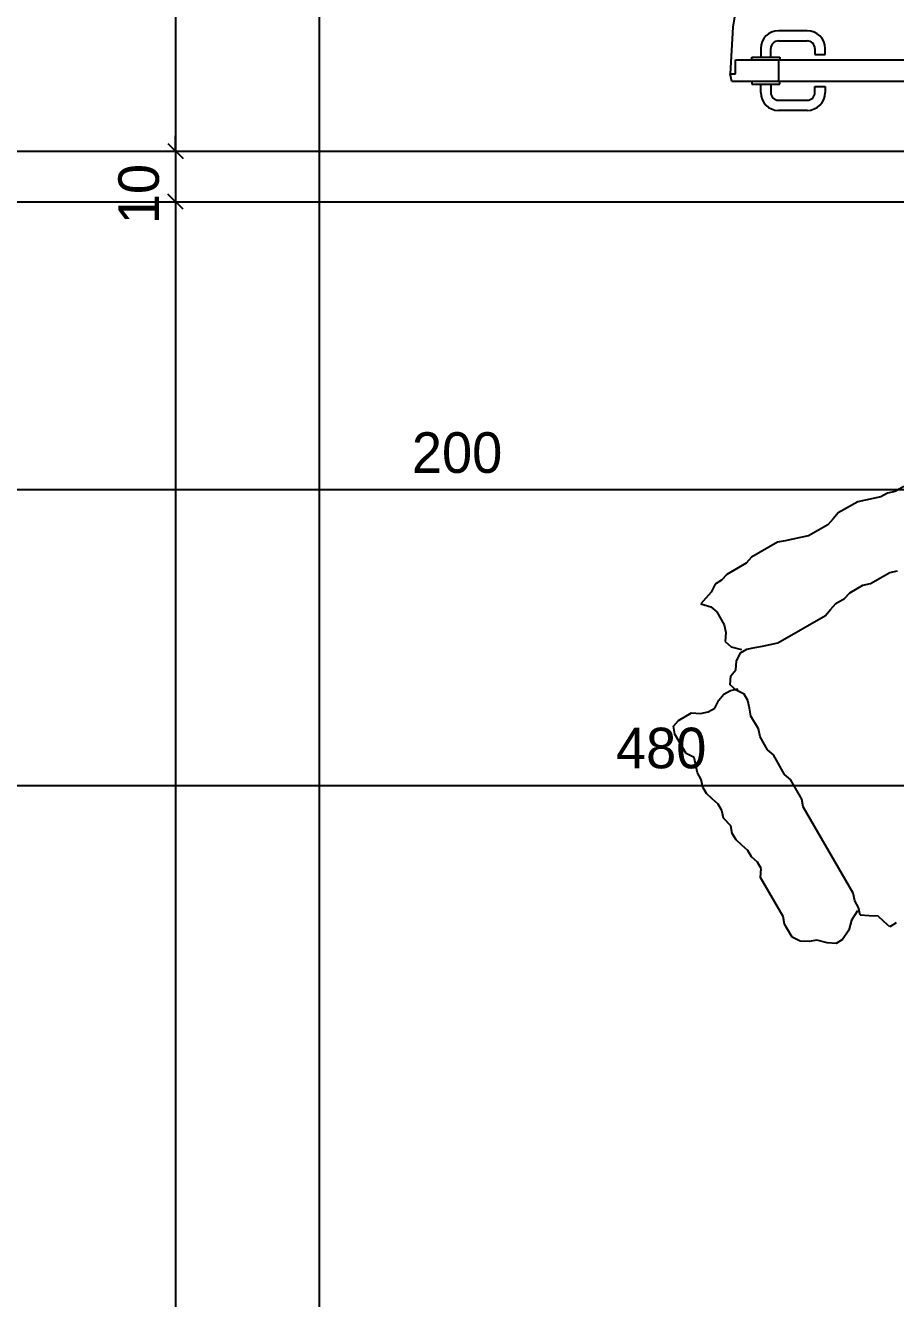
# Model space of a CAD drawing. Extents: x 182769.15 to 182771.38, y 101811.72 to 101812.21.
# Drawn here: x 182769.35 to 182769.3844, y 101811.9906 to 101812.0408 of the extents above; entities that cross this region are included whole.
import ezdxf

# ---------------------------------------------------------------- set-up
doc = ezdxf.new("R2010")
doc.units = 0
doc.header["$MEASUREMENT"] = 0
for name, pattern in [('DASHDOTX2', [50.8, 25.4, -12.7, 0, -12.7]), ('DOT3', [0.06, 0, -0.06]), ('DUZ', [500, 500]), ('HIDDEN', [0.375, 0.25, -0.125])]:
    doc.linetypes.add(name, pattern=pattern)
doc.layers.get('0').update_dxf_attribs({"color": 1, "linetype": 'DUZ'})
for name, color, linetype in [('IZDOT', 2, 'DOT3'), ('iç yatay', 3, 'Continuous'), ('KAPI', 3, 'Continuous'), ('kesit çizgisi', 7, 'DASHDOTX2'), ('tefriş', 21, 'Continuous')]:
    doc.layers.add(name, color=color, linetype=linetype)
doc.styles.add('İÇ ÖLÇÜ', font='stylu.ttf', dxfattribs={"height": 8})

msp = doc.modelspace()

# ---------------------------------------------------------------- linework, layer by layer
at = {"color": 0, "linetype": 'ByBlock'}
for p, q in [((182769.3556628131, 101812.0361237126), (182769.3562628131, 101812.0355237126)), ((182769.3556628131, 101812.0361237126), (182769.3562628131, 101812.0355237126)), ((182769.3562628131, 101812.0335237126), (182769.3556628131, 101812.0341237126)), ((182769.3562628131, 101812.0335237126), (182769.3556628131, 101812.0341237126))]:
    msp.add_line(p, q, dxfattribs=at)
at = {"layer": 'IZDOT', "linetype": 'DOT3', "ltscale": 50}
for p, q in [((182769.347717641, 101812.0358237126), (182769.387717641, 101812.0358237126)), ((182769.347717641, 101812.0338237126), (182769.387717641, 101812.0338237126))]:
    msp.add_line(p, q, dxfattribs=at)
at = {"layer": 'iç yatay'}
for p, q in [((182769.3559628131, 101812.0762237126), (182769.3559628131, 101812.0354237126)), ((182769.3559628131, 101812.0358237126), (182769.3559628131, 101812.0364237126)), ((182769.3529628131, 101812.0358237126), (182769.3569628131, 101812.0358237126)), ((182769.3529628131, 101812.0358237126), (182769.3569628131, 101812.0358237126)), ((182769.3559628131, 101812.0358237126), (182769.3559628131, 101812.0338237126)), ((182769.3559628131, 101812.0342237126), (182769.3559628131, 101811.9194237126)), ((182769.3529628131, 101812.0338237126), (182769.3569628131, 101812.0338237126)), ((182769.3529628131, 101812.0338237126), (182769.3569628131, 101812.0338237126)), ((182769.3559628131, 101812.0338237126), (182769.3559628131, 101812.0332237126)), ((182769.347317641, 101812.0224771548), (182769.3881644359, 101812.0224771548)), ((182769.3273176411, 101812.0107972821), (182769.4241176411, 101812.0107972821))]:
    msp.add_line(p, q, dxfattribs=at)
at = {"layer": 'KAPI', "color": 234}
for p, q in [((182769.3808994863, 101812.0405659826), (182769.3797594863, 101812.0405659826)), ((182769.3797594863, 101812.0401659826), (182769.3808994863, 101812.0401659826)), ((182769.3790594863, 101812.0398659826), (182769.3790594863, 101812.0395259826)), ((182769.3794594863, 101812.0395259826), (182769.3794594863, 101812.0398659826)), ((182769.3811994863, 101812.0398659826), (182769.3811994863, 101812.0396259826)), ((182769.3811994863, 101812.0396259826), (182769.3815994863, 101812.0396259826)), ((182769.3815994863, 101812.0396259826), (182769.3815994863, 101812.0398659826)), ((182769.3787094863, 101812.0394259826), (182769.3787094863, 101812.0395259826)), ((182769.3787094863, 101812.0395259826), (182769.3798094863, 101812.0395259826)), ((182769.3798094863, 101812.0395259826), (182769.3798094863, 101812.0394259826)), ((182769.3787094863, 101812.0385659826), (182769.3787094863, 101812.0384659826)), ((182769.3787094863, 101812.0384659826), (182769.3798094863, 101812.0384659826)), ((182769.3790594863, 101812.0381259826), (182769.3790594863, 101812.0384659826)), ((182769.3794594863, 101812.0384659826), (182769.3794594863, 101812.0381259826)), ((182769.3798094863, 101812.0384659826), (182769.3798094863, 101812.0385659826)), ((182769.3811994863, 101812.0381259826), (182769.3811994863, 101812.0383659826)), ((182769.3811994863, 101812.0383659826), (182769.3815994863, 101812.0383659826)), ((182769.3815994863, 101812.0383659826), (182769.3815994863, 101812.0381259826)), ((182769.3797594863, 101812.0378259826), (182769.3808994863, 101812.0378259826)), ((182769.3808994863, 101812.0374259826), (182769.3797594863, 101812.0374259826))]:
    msp.add_line(p, q, dxfattribs=at)
at = {"layer": 'KAPI', "color": 1}
for p, q in [((182769.3780594863, 101812.0388659826), (182769.3780594863, 101812.0394259826)), ((182769.3780594863, 101812.0394259826), (182769.3946876411, 101812.0394259826)), ((182769.3797594863, 101812.0394259826), (182769.3797594863, 101812.0385659826)), ((182769.3779194863, 101812.0385659826), (182769.3778594863, 101812.0388659826)), ((182769.3778594863, 101812.0388659826), (182769.3780594863, 101812.0388659826)), ((182769.3948276411, 101812.0385659826), (182769.3779194863, 101812.0385659826))]:
    msp.add_line(p, q, dxfattribs=at)
at = {"layer": 'KAPI', "color": 1, "linetype": 'HIDDEN', "ltscale": 10}
msp.add_arc((182769.3959590833, 101812.038723603), 0.01810015707554498, 90.1311844394752, 179.5492962440306, dxfattribs=at)
at = {"layer": 'KAPI', "color": 234}
for centre, radius, start, end in [((182769.3797594863, 101812.0398659826), 0.0007, 90, 180), ((182769.3797594863, 101812.0398659826), 0.0003, 90, 180), ((182769.3808994863, 101812.0398659826), 0.0007, 0, 90), ((182769.3808994863, 101812.0398659826), 0.0003, 0, 90), ((182769.3797594863, 101812.0381259826), 0.0007, 180, 270), ((182769.3797594863, 101812.0381259826), 0.0003, 180, 270), ((182769.3808994863, 101812.0381259826), 0.0003, 270, 0), ((182769.3808994863, 101812.0381259826), 0.0007, 270, 0)]:
    msp.add_arc(centre, radius, start, end, dxfattribs=at)
at = {"layer": 'kesit çizgisi'}
msp.add_line((182769.3616299767, 101812.1572687805), (182769.3616299767, 101811.8281591644), dxfattribs=at)
at = {"layer": 'tefriş'}
for p, q in [((182769.3847060726, 101812.0225846447), (182769.3843650067, 101812.0223877303)), ((182769.3831942228, 101812.0220526139), (182769.3828892271, 101812.0219901376)), ((182769.3834992178, 101812.0221150914), (182769.3831942228, 101812.0220526139)), ((182769.3838042135, 101812.0221775677), (182769.3834992178, 101812.0221150914)), ((182769.3840600117, 101812.0223252529), (182769.3838042135, 101812.0221775677)), ((182769.3843650067, 101812.0223877303), (182769.3840600117, 101812.0223252529)), ((182769.3821218276, 101812.0215470793), (182769.3819152253, 101812.0213141844)), ((182769.3828892271, 101812.0219901376), (182769.3821218276, 101812.0215470793)), ((182769.3817086208, 101812.0210812897), (182769.3809412213, 101812.0206382314)), ((182769.3819152253, 101812.0213141844), (182769.3817086208, 101812.0210812897)), ((182769.3806362263, 101812.020575754), (182769.3803312306, 101812.0205132777)), ((182769.3809412213, 101812.0206382314), (182769.3806362263, 101812.020575754)), ((182769.3797212415, 101812.0203883249), (182769.3786980422, 101812.0197975805)), ((182769.3800262365, 101812.0204508023), (182769.3797212415, 101812.0203883249)), ((182769.3803312306, 101812.0205132777), (182769.3800262365, 101812.0204508023)), ((182769.3784914377, 101812.0195646857), (182769.3777240399, 101812.0191216284)), ((182769.3786980422, 101812.0197975805), (182769.3784914377, 101812.0195646857)), ((182769.3777240399, 101812.0191216284), (182769.377517436, 101812.0188887326)), ((182769.3833910929, 101812.0187579069), (182769.3841584907, 101812.0192009642)), ((182769.3841584907, 101812.0192009642), (182769.3844634857, 101812.0192634416)), ((182769.3772616361, 101812.0187410465), (182769.3771042275, 101812.018422942)), ((182769.377517436, 101812.0188887326), (182769.3772616361, 101812.0187410465)), ((182769.3825744975, 101812.0184000584), (182769.3830860972, 101812.0186954306)), ((182769.3830860972, 101812.0186954306), (182769.3833910929, 101812.0187579069)), ((182769.3768976235, 101812.0181900461), (182769.3766910206, 101812.0179571523)), ((182769.3771042275, 101812.018422942), (182769.3768976235, 101812.0181900461)), ((182769.3820268277, 101812.0179702481), (182769.3823678936, 101812.0181671625)), ((182769.3823678936, 101812.0181671625), (182769.3825744975, 101812.0184000584)), ((182769.3766910206, 101812.0179571523), (182769.3770944058, 101812.0178492093)), ((182769.3770944058, 101812.0178492093), (182769.3773272598, 101812.0176428115)), ((182769.3773272598, 101812.0176428115), (182769.3776224339, 101812.0171315551)), ((182769.3797377562, 101812.0164214274), (182769.3816136193, 101812.0175044575)), ((182769.3816136193, 101812.0175044575), (182769.3818202232, 101812.0177373533)), ((182769.3818202232, 101812.0177373533), (182769.3820268277, 101812.0179702481)), ((182769.3776224339, 101812.0171315551), (182769.3776847525, 101812.0168266987)), ((182769.3776847525, 101812.0168266987), (182769.3776618074, 101812.0164726137)), ((182769.3776618074, 101812.0164726137), (182769.3778946605, 101812.0162662139)), ((182769.3778946605, 101812.0162662139), (182769.3782980467, 101812.0161582729)), ((182769.3781045678, 101812.0157057302), (182769.3782619765, 101812.0160238348)), ((182769.3782619765, 101812.0160238348), (182769.3785177763, 101812.0161715209)), ((182769.3785177763, 101812.0161715209), (182769.3788227697, 101812.0162339973)), ((182769.3788227697, 101812.0162339973), (182769.3791277654, 101812.0162964737)), ((182769.3791277654, 101812.0162964737), (182769.3794327605, 101812.0163589511)), ((182769.3794327605, 101812.0163589511), (182769.3797377562, 101812.0164214274)), ((182769.3780816204, 101812.0153516454), (182769.3781045678, 101812.0157057302)), ((182769.3778520714, 101812.0147646646), (182769.3778750165, 101812.0151187496)), ((182769.3778750165, 101812.0151187496), (182769.3780816204, 101812.0153516454)), ((182769.3776093966, 101812.0143973317), (182769.3778651964, 101812.0145450178)), ((182769.3780849238, 101812.0145582659), (182769.3778520714, 101812.0147646646)), ((182769.3778651964, 101812.0145450178), (182769.3781701899, 101812.0146074943)), ((182769.3784030446, 101812.0144010954), (182769.3780849238, 101812.0145582659)), ((182769.3772453834, 101812.0138463325), (182769.3774027921, 101812.014164437)), ((182769.3774027921, 101812.014164437), (182769.3776093966, 101812.0143973317)), ((182769.3785506316, 101812.0141454673), (182769.3784030446, 101812.0144010954)), ((182769.3786129503, 101812.0138406108), (182769.3785506316, 101812.0141454673)), ((182769.3758187996, 101812.0133635301), (182769.3763303976, 101812.0136589013)), ((182769.3763303976, 101812.0136589013), (182769.3766845886, 101812.013636169)), ((182769.3766845886, 101812.013636169), (182769.3769895836, 101812.0136986464)), ((182769.3769895836, 101812.0136986464), (182769.3772453834, 101812.0138463325)), ((182769.3786752712, 101812.0135357543), (182769.3786129503, 101812.0138406108)), ((182769.3789704446, 101812.013024499), (182769.3786752712, 101812.0135357543)), ((182769.3756121951, 101812.0131306353), (182769.3758187996, 101812.0133635301)), ((182769.375674516, 101812.0128257787), (182769.3756121951, 101812.0131306353)), ((182769.3790327655, 101812.0127196424), (182769.3789704446, 101812.013024499)), ((182769.3761172764, 101812.0120588952), (182769.375674516, 101812.0128257787)), ((182769.3793279389, 101812.0122083871), (182769.3790327655, 101812.0127196424)), ((182769.3764353949, 101812.0119017249), (182769.3761172764, 101812.0120588952)), ((182769.379560792, 101812.0120019873), (182769.3793279389, 101812.0122083871)), ((182769.3800035517, 101812.0112351049), (182769.379560792, 101812.0120019873)), ((182769.3765600368, 101812.0112920118), (182769.3764353949, 101812.0119017249)), ((182769.3767076231, 101812.0110363847), (182769.3765600368, 101812.0112920118)), ((182769.3767699425, 101812.0107315272), (182769.3767076231, 101812.0110363847)), ((182769.3802364048, 101812.0110287051), (182769.3800035517, 101812.0112351049)), ((182769.3806791652, 101812.0102618216), (182769.3802364048, 101812.0110287051)), ((182769.3769175295, 101812.010475899), (182769.3767699425, 101812.0107315272)), ((182769.3771503835, 101812.0102695012), (182769.3769175295, 101812.010475899)), ((182769.3773832366, 101812.0100631014), (182769.3771503835, 101812.0102695012)), ((182769.377530823, 101812.0098074743), (182769.3773832366, 101812.0100631014)), ((182769.3807414861, 101812.009956965), (182769.3806791652, 101812.0102618216)), ((182769.3775931439, 101812.0095026177), (182769.377530823, 101812.0098074743)), ((182769.3778751922, 101812.0092110092), (182769.3775931439, 101812.0095026177)), ((182769.3827093093, 101812.0065485954), (182769.3807414861, 101812.009956965)), ((182769.3779375131, 101812.0089061527), (182769.3778751922, 101812.0092110092)), ((182769.3780851002, 101812.0086505245), (182769.3779375131, 101812.0089061527)), ((182769.3783179526, 101812.0084441257), (182769.3780851002, 101812.0086505245)), ((182769.3785508057, 101812.008237726), (182769.3783179526, 101812.0084441257)), ((182769.378698392, 101812.0079820988), (182769.3785508057, 101812.008237726)), ((182769.3789312451, 101812.0077756991), (182769.378698392, 101812.0079820988)), ((182769.3790788321, 101812.0075200709), (182769.3789312451, 101812.0077756991)), ((182769.3790558864, 101812.007165987), (182769.3790788321, 101812.0075200709)), ((182769.3799414071, 101812.00563222), (182769.3790558864, 101812.007165987)), ((182769.3827716302, 101812.0062437388), (182769.3827093093, 101812.0065485954)), ((182769.3829192172, 101812.0059881106), (182769.3827716302, 101812.0062437388)), ((182769.3829815375, 101812.0056832551), (182769.3829192172, 101812.0059881106)), ((182769.3800037281, 101812.0053273635), (182769.3799414071, 101812.00563222)), ((182769.3826404701, 101812.0054863397), (182769.3825322589, 101812.0050830264)), ((182769.3828831464, 101812.0058536735), (182769.3826404701, 101812.0054863397)), ((182769.3833357269, 101812.0056605218), (182769.3829815375, 101812.0056832551)), ((182769.3836899178, 101812.0056377895), (182769.3833357269, 101812.0056605218)), ((182769.3839227725, 101812.0054313906), (182769.3836899178, 101812.0056377895)), ((182769.3802989014, 101812.0048161082), (182769.3800037281, 101812.0053273635)), ((182769.3825322589, 101812.0050830264), (182769.3822895825, 101812.0047156925)), ((182769.3841556255, 101812.0052249908), (182769.3839227725, 101812.0054313906)), ((182769.3844114253, 101812.0053726769), (182769.3841556255, 101812.0052249908)), ((182769.3806170206, 101812.0046589368), (182769.3802989014, 101812.0048161082)), ((182769.3809712115, 101812.0046362044), (182769.3806170206, 101812.0046589368)), ((182769.3812762065, 101812.0046986818), (182769.3809712115, 101812.0046362044)), ((182769.3816795934, 101812.0045907397), (182769.3812762065, 101812.0046986818)), ((182769.3820337843, 101812.0045680074), (182769.3816795934, 101812.0045907397)), ((182769.3822895825, 101812.0047156925), (182769.3820337843, 101812.0045680074))]:
    msp.add_line(p, q, dxfattribs=at)

# ---------------------------------------------------------------- texts
at = {"layer": 'iç yatay', "color": 11, "style": 'İÇ ÖLÇÜ'}
msp.add_text('10', height=0.0016, rotation=90, dxfattribs=at).set_placement((182769.3553112758, 101812.0329344008))
for s, p in [('200', (182769.3652924294, 101812.0231286921)), ('480', (182769.373346338, 101812.0114745881))]:
    msp.add_text(s, height=0.0016, dxfattribs=at).set_placement(p)

doc.saveas('drawing.dxf')
